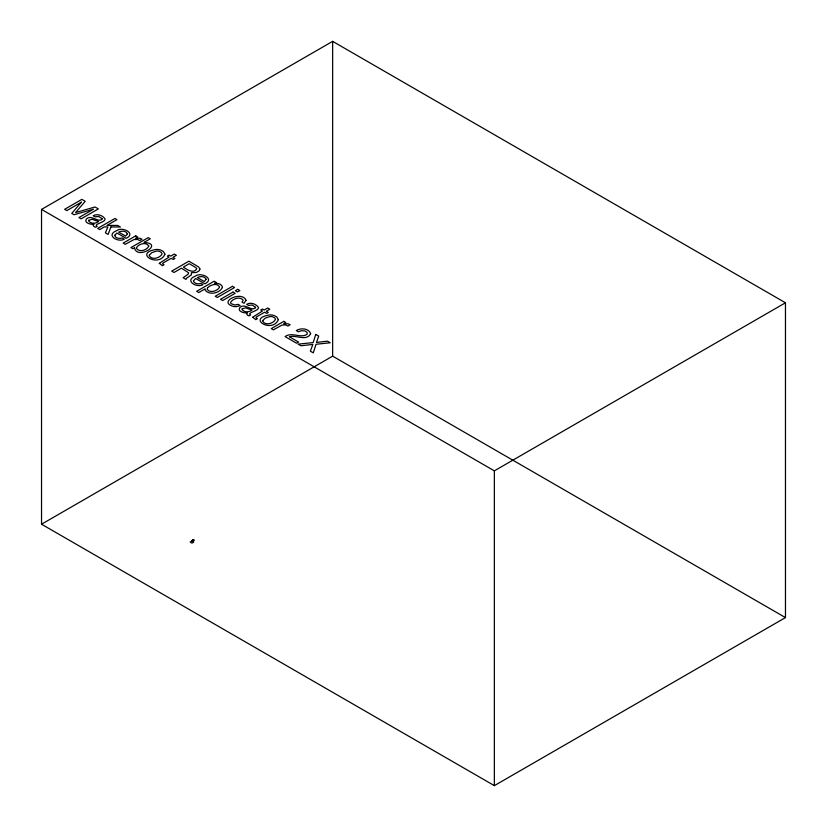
<?xml version="1.0" encoding="UTF-8"?>
<svg xmlns="http://www.w3.org/2000/svg" width="827" height="827" viewBox="0 0 827 827"><rect width="100%" height="100%" fill="white"/><g stroke="black" fill="none" stroke-linecap="round" stroke-linejoin="round"><path stroke-width="1.24" d="M41.536 209.417L332.64 41.35L785.464 302.785L785.464 617.583L494.36 785.65L41.536 524.215L41.536 209.417L494.36 470.852L785.464 302.785M41.536 524.215L332.64 356.148L785.464 617.583M192.402 540.207L193.828 540.01L192.949 540.91L192.402 540.207L192.949 540.91M192.536 540.289L193.508 540.021M192.402 540.6L193.425 539.969M193.694 539.938L192.629 540.341M192.536 540.476L193.828 540.01M193.828 540.403L193.28 539.7M494.36 470.852L494.36 785.65M332.64 41.35L332.64 356.148M246.012 300.304L244.058 303.282L242.011 302.093L243.086 300.49L242.787 299.653C239.261 296.438 233.255 298.588 230.764 302.062A3.659 2.109 0 0 0 231.26 303.747L234.858 304.998L238.124 304.336L240.171 305.525L237.39 306.414A6.089 3.515 0 0 1 233.503 306.476C217.16 301.741 242.239 290.339 246.012 300.304M159.311 263.327L162.361 265.725L164.025 264.764L162.557 263.813L162.991 263.048L171.189 258.324L173.194 259.482L174.91 258.479L172.905 257.321L176.409 255.305L174.28 254.075L170.775 256.091L169.08 255.109L167.354 256.112L169.049 257.094L159.311 263.327M252.69 317.237L255.75 319.646L257.414 318.684L255.946 317.733L256.38 316.968L264.578 312.234L266.573 313.392L268.299 312.399L266.294 311.241L269.798 309.215L267.669 307.985L264.164 310.011L262.459 309.029L260.743 310.022L262.438 311.004L252.69 317.237M114.757 235.313C115.139 238.465 119.75 238.807 122.21 238L124.277 239.199C117.889 242.88 105.287 235.033 116.638 230.702C122.096 226.216 136.662 233.493 126.117 238.341L116.927 233.028L114.757 235.313M193.477 280.767C193.849 283.909 198.459 284.25 200.92 283.444L202.997 284.643C196.599 288.323 183.997 280.477 195.348 276.146C200.806 271.659 215.371 278.937 204.838 283.785L195.637 278.472L193.477 280.767M102.072 218.7L102.01 219.393C97.379 222.752 91.363 214.193 86.421 218.969C83.434 222.918 91.135 224.758 93.958 224.313L93.162 225.202L93.978 226.557L95.643 227.28L97.193 226.371C92.655 224.251 104.76 222.618 105.06 219.331L104.946 218.71C102.476 215.165 97.069 213.48 93.193 215.723L95.157 216.86L98.723 216.457L102.072 218.7M255.502 307.272L255.44 307.975C250.808 311.334 244.792 302.765 239.851 307.551C236.853 311.5 244.565 313.34 247.387 312.895L246.591 313.774L247.407 315.139L249.072 315.852L250.622 314.953C246.084 312.833 258.189 311.2 258.489 307.913L258.375 307.293C255.905 303.747 250.498 302.062 246.622 304.305L248.586 305.442L252.152 305.039L255.502 307.272M149.336 255.098L149.263 255.729C151.92 260.464 160.087 258.086 162.102 253.92L161.43 252.535L159.539 251.418A4.063 2.347 0 0 0 156.241 251.119L151.806 252.659L149.336 255.098M262.748 320.576L262.666 321.196C265.322 325.941 273.489 323.564 275.505 319.387L274.843 318.002L272.941 316.896A4.063 2.347 0 0 0 269.643 316.586L265.209 318.137L262.748 320.576M199.958 268.992L199.131 270.863L196.35 272.455L191.378 272.714L191.337 274.946L186.695 278.11L186.003 279.381L183.139 277.727L188.163 274.182L188.504 272.662L181.423 268.206L174.032 272.465L171.706 271.122L188.918 261.187L198.542 266.904L199.958 268.992M148.777 246.032C147.154 250.23 139.505 252.68 136.496 248.503L136.455 247.738C138.554 243.82 146.245 241.567 148.777 246.032M134.491 247.79C136.796 260.526 164.749 243.696 144.022 242.404L150.266 238.796L148.219 237.618L130.935 247.593L132.889 248.71L134.491 247.79M164.914 254.158C159.115 268.227 132.94 253.031 156.241 249.454A7.329 4.228 0 0 1 161.027 250.188L163.498 251.584L164.914 254.158M278.317 319.635C272.528 333.705 246.343 318.498 269.643 314.922A7.329 4.228 0 0 1 274.43 315.656L276.9 317.061L278.317 319.635M88.716 220.302L88.592 220.943C90.743 224.045 95.818 223.807 98.578 221.533L92.097 219.279L88.716 220.302M242.146 308.885L242.022 309.525C244.172 312.627 249.247 312.389 252.008 310.115L245.526 307.861L242.146 308.885M127.389 233.834L125.632 236.119L118.654 232.098C121.3 230.733 126.138 230.516 127.389 233.834M206.099 279.278L204.341 281.562L197.374 277.541C200.01 276.177 204.848 275.96 206.099 279.278M196.681 268.858C193.838 274.171 186.582 269.354 183.367 267.08L189.249 263.689L195.927 267.648L196.681 268.858M310.632 333.684C306.641 341.696 295.983 334.615 289.419 336.785L298.588 342.078L296.593 343.226L285.067 336.579C291.89 331.565 300.594 338.729 307.158 334.273L307.127 332.351L304.925 330.945L301.39 330.676L298.454 331.803L296.314 330.562C300.604 327.761 308.926 328.195 310.632 333.684M222.442 287.465C219.744 293.223 209.489 295.549 205.22 290.246L205.179 288.819L198.769 292.531L196.65 291.311L214.152 281.201L216.209 282.389L214.544 283.351C217.47 283.082 222.194 283.837 222.442 287.465M315.769 334.418L313.154 342.595L298.165 344.135L300.976 345.758L312.823 344.425L310.383 351.196L313.278 352.86L316.048 344.27L330.221 342.76L327.44 341.158L316.493 342.44L318.684 336.103L315.769 334.418M110.901 226.949L108.12 234.413L105.422 232.863L107.841 226.939L104.45 226.856L99.736 229.575L97.71 228.407L114.932 218.462L116.958 219.641L106.962 225.409L117.703 225.451L120.401 227.011L110.901 226.949M207.484 287.899L207.184 289.409C210.265 293.378 217.212 291.114 219.465 287.341L219.444 286.576C216.54 282.596 210.306 284.901 207.484 287.899M81.325 202.181L71.753 213.418L74.058 214.751L93.492 209.2L78.927 217.563L81.139 218.835L98.361 208.9L95.053 206.988L75.588 212.56L85.191 201.302L81.852 199.369L64.64 209.314L66.863 210.596L81.325 202.181M135.721 235.86L123.171 243.107L125.28 244.316L133.974 239.551L137.53 239.437L139.825 240.533L142.048 239.251L140.021 238.279L135.556 238.269L137.727 237.008L135.721 235.86M232.449 286.318L215.227 296.252L217.346 297.472L234.558 287.527L232.449 286.318M232.997 292.086L220.509 299.302L222.649 300.542L235.147 293.327L232.997 292.086M237.721 289.357L235.333 290.742L237.473 291.972L239.871 290.597L237.721 289.357M283.816 321.362L271.266 328.608L273.375 329.818L282.069 325.052L285.625 324.939L287.92 326.045L290.143 324.753L288.116 323.781L283.651 323.77L285.822 322.52L283.816 321.362M191.988 541.023L190.169 542.078L191.988 543.122L193.807 542.078L191.988 541.023"/></g></svg>
